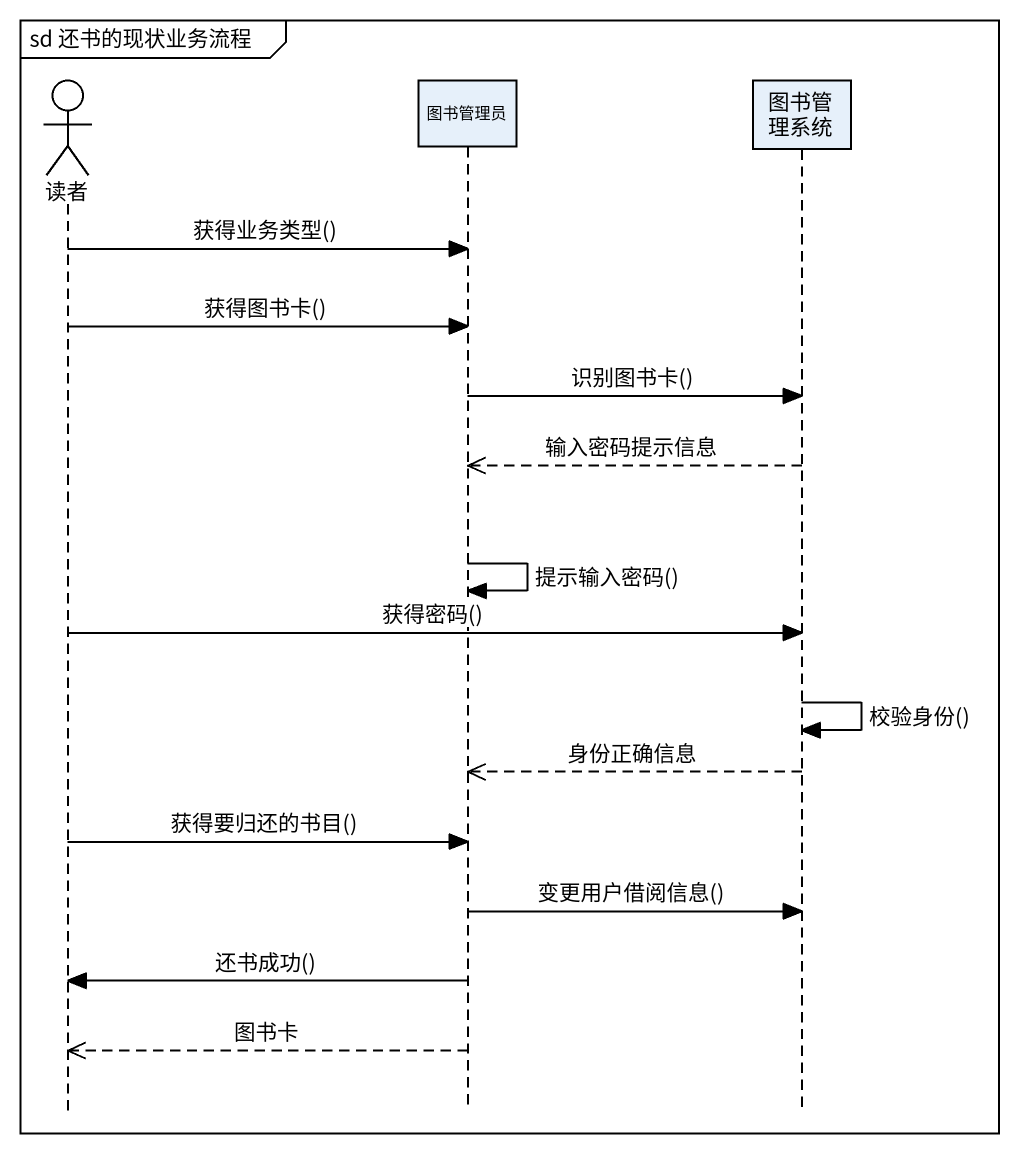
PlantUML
@startuml
mainframe sd 还书的现状业务流程
hide footbox
actor 读者
participant 图书管理员
participant 图书管理系统

读者 -> 图书管理员 : 获得业务类型()
读者 -> 图书管理员 : 获得图书卡()
图书管理员 -> 图书管理系统 : 识别图书卡()
图书管理系统 -->> 图书管理员 : 输入密码提示信息
图书管理员 -> 图书管理员 : 提示输入密码()
读者 -> 图书管理系统 : 获得密码()
图书管理系统 -> 图书管理系统 : 校验身份()
图书管理系统 -->> 图书管理员 : 身份正确信息
读者 -> 图书管理员 : 获得要归还的书目()
图书管理员 -> 图书管理系统 : 变更用户借阅信息()
图书管理员 -> 读者 : 还书成功()
图书管理员 -->> 读者 : 图书卡
@enduml
